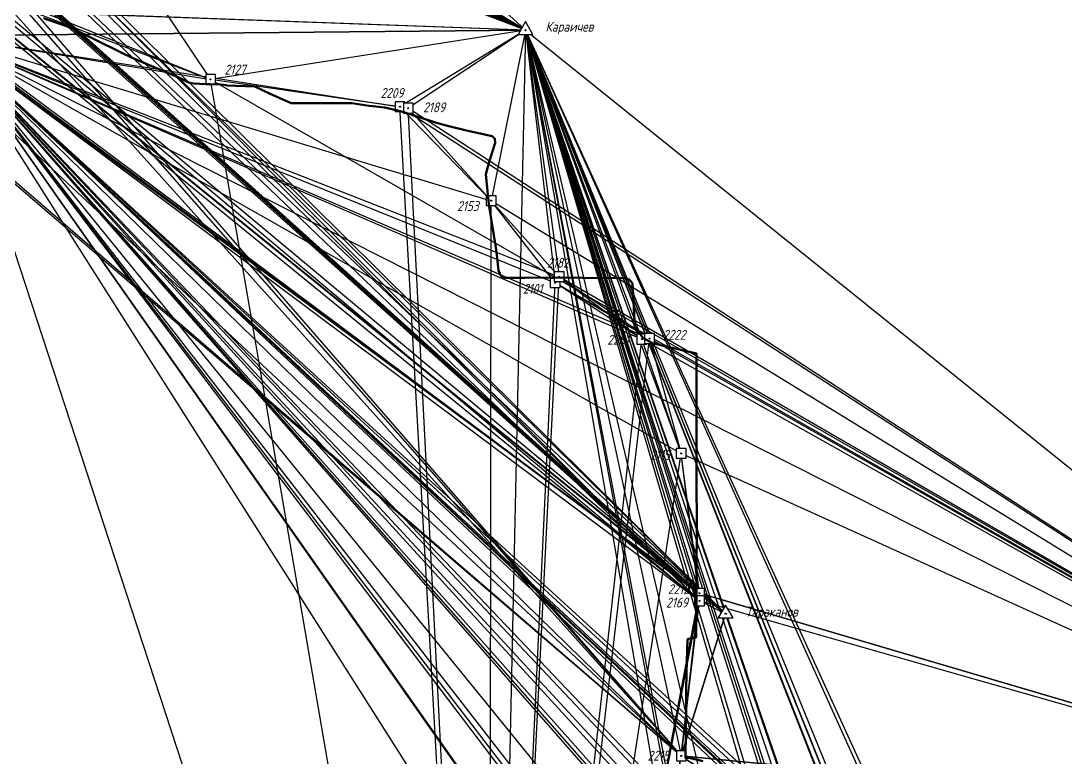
# Model space of a CAD drawing. Extents: x 2206680 to 2255999, y 529817 to 580901.
# Drawn here: x 2224291 to 2245416, y 548963 to 563858 of the extents above; entities that cross this region are included whole.
import ezdxf
from ezdxf.enums import TextEntityAlignment as Align

# ---------------------------------------------------------------- set-up
doc = ezdxf.new("R2010")
doc.units = 0
doc.layers.add('BaseLine', color=3, linetype='Continuous', true_color=0x00ff00)
doc.layers.add('Проектируемая трасса', color=1, linetype='Continuous')
doc.layers.add('Точки', color=7, linetype='Continuous', lineweight=0, true_color=0xffffff)
doc.styles.add('Bm431', font='Bm431.ttf')
doc.styles.add('D431', font='D431.ttf')
doc.styles.add('VNIPISIMPLEXCUR', font='simplex.shx', dxfattribs={"width": 0.8, "oblique": 15})

# ---------------------------------------------------------------- blocks, each defined once
blk = doc.blocks.new('*U25')
at = {"color": 0, "linetype": 'Continuous', "lineweight": -2, "style": 'Bm431', "flags": 1}
blk.add_attdef('Код', (0, -5.5), '', height=2, dxfattribs=at)
at = {"color": 0, "linetype": 'Continuous', "lineweight": -2}
blk.add_wipeout([(-1, 1), (1, 1), (1, -1), (-1, -1)], dxfattribs=at)
at = {"linetype": 'Continuous', "lineweight": -2}
h = blk.add_hatch(color=0, dxfattribs=at)
edge = h.paths.add_edge_path()
edge.add_arc((0, 0), 0.1, 0, 360)
at = {"color": 0, "linetype": 'Continuous', "lineweight": -2}
blk.add_lwpolyline([(-1, -1), (1, -1), (1, 1), (-1, 1)], close=True, dxfattribs=at)
blk.add_circle((0, 0), 0.1, dxfattribs=at)
at = {"color": 0, "linetype": 'Continuous', "lineweight": -2, "style": 'Bm431'}
for tag, p in [('Отметка_центра', (7, 0.7)), ('Отметка_земли', (7, -2.7))]:
    blk.add_attdef(tag, text='', height=2, dxfattribs=at).set_placement(p, align=Align.CENTER)
at = {"color": 0, "linetype": 'Continuous', "lineweight": -2, "style": 'D431'}
blk.add_attdef('Номер_пункта', text='', height=2, dxfattribs=at).set_placement((-2, -1), align=Align.RIGHT)
blk = doc.blocks.new('*U26')
at = {"color": 0, "linetype": 'Continuous', "lineweight": -2, "style": 'Bm431', "flags": 1}
blk.add_attdef('Код', (0, -5.5), '', height=2, dxfattribs=at)
at = {"color": 0, "linetype": 'Continuous', "lineweight": -2}
blk.add_wipeout([(-1, 1), (1, 1), (1, -1), (-1, -1)], dxfattribs=at)
at = {"linetype": 'Continuous', "lineweight": -2}
h = blk.add_hatch(color=0, dxfattribs=at)
edge = h.paths.add_edge_path()
edge.add_arc((0, 0), 0.1, 0, 360)
at = {"color": 0, "linetype": 'Continuous', "lineweight": -2}
blk.add_lwpolyline([(-1, -1), (1, -1), (1, 1), (-1, 1)], close=True, dxfattribs=at)
blk.add_circle((0, 0), 0.1, dxfattribs=at)
at = {"color": 0, "linetype": 'Continuous', "lineweight": -2, "style": 'Bm431'}
for tag, p in [('Отметка_центра', (7, 0.7)), ('Отметка_земли', (7, -2.7))]:
    blk.add_attdef(tag, text='', height=2, dxfattribs=at).set_placement(p, align=Align.CENTER)
at = {"color": 0, "linetype": 'Continuous', "lineweight": -2, "style": 'D431'}
blk.add_attdef('Номер_пункта', text='', height=2, dxfattribs=at).set_placement((-2, -1), align=Align.RIGHT)
blk = doc.blocks.new('*U39')
at = {"color": 0, "linetype": 'Continuous', "lineweight": -2, "style": 'Bm431', "flags": 1}
blk.add_attdef('Код', (0, -5.5), '', height=2, dxfattribs=at)
at = {"color": 0, "linetype": 'Continuous', "lineweight": -2}
blk.add_wipeout([(-1, 1), (1, 1), (1, -1), (-1, -1)], dxfattribs=at)
at = {"linetype": 'Continuous', "lineweight": -2}
h = blk.add_hatch(color=0, dxfattribs=at)
edge = h.paths.add_edge_path()
edge.add_arc((0, 0), 0.1, 0, 360)
at = {"color": 0, "linetype": 'Continuous', "lineweight": -2}
blk.add_lwpolyline([(-1, -1), (1, -1), (1, 1), (-1, 1)], close=True, dxfattribs=at)
blk.add_circle((0, 0), 0.1, dxfattribs=at)
at = {"color": 0, "linetype": 'Continuous', "lineweight": -2, "style": 'Bm431'}
for tag, p in [('Отметка_центра', (7, 0.7)), ('Отметка_земли', (7, -2.7))]:
    blk.add_attdef(tag, text='', height=2, dxfattribs=at).set_placement(p, align=Align.CENTER)
at = {"color": 0, "linetype": 'Continuous', "lineweight": -2, "style": 'D431'}
blk.add_attdef('Номер_пункта', text='', height=2, dxfattribs=at).set_placement((-2, -1), align=Align.RIGHT)
blk = doc.blocks.new('*U40')
at = {"color": 0, "linetype": 'Continuous', "lineweight": -2, "style": 'Bm431', "flags": 1}
blk.add_attdef('Код', (0, -5.5), '', height=2, dxfattribs=at)
at = {"color": 0, "linetype": 'Continuous', "lineweight": -2}
blk.add_wipeout([(-1, 1), (1, 1), (1, -1), (-1, -1)], dxfattribs=at)
at = {"linetype": 'Continuous', "lineweight": -2}
h = blk.add_hatch(color=0, dxfattribs=at)
edge = h.paths.add_edge_path()
edge.add_arc((0, 0), 0.1, 0, 360)
at = {"color": 0, "linetype": 'Continuous', "lineweight": -2}
blk.add_lwpolyline([(-1, -1), (1, -1), (1, 1), (-1, 1)], close=True, dxfattribs=at)
blk.add_circle((0, 0), 0.1, dxfattribs=at)
at = {"color": 0, "linetype": 'Continuous', "lineweight": -2, "style": 'Bm431'}
for tag, p in [('Отметка_центра', (7, 0.7)), ('Отметка_земли', (7, -2.7))]:
    blk.add_attdef(tag, text='', height=2, dxfattribs=at).set_placement(p, align=Align.CENTER)
at = {"color": 0, "linetype": 'Continuous', "lineweight": -2, "style": 'D431'}
blk.add_attdef('Номер_пункта', text='', height=2, dxfattribs=at).set_placement((-2, -1), align=Align.RIGHT)
blk = doc.blocks.new('*U41')
at = {"color": 0, "linetype": 'Continuous', "lineweight": -2, "style": 'Bm431', "flags": 1}
blk.add_attdef('Код', (0, -5.5), '', height=2, dxfattribs=at)
at = {"color": 0, "linetype": 'Continuous', "lineweight": -2}
blk.add_wipeout([(-1, 1), (1, 1), (1, -1), (-1, -1)], dxfattribs=at)
at = {"linetype": 'Continuous', "lineweight": -2}
h = blk.add_hatch(color=0, dxfattribs=at)
edge = h.paths.add_edge_path()
edge.add_arc((0, 0), 0.1, 0, 360)
at = {"color": 0, "linetype": 'Continuous', "lineweight": -2}
blk.add_lwpolyline([(-1, -1), (1, -1), (1, 1), (-1, 1)], close=True, dxfattribs=at)
blk.add_circle((0, 0), 0.1, dxfattribs=at)
at = {"color": 0, "linetype": 'Continuous', "lineweight": -2, "style": 'Bm431'}
for tag, p in [('Отметка_центра', (7, 0.7)), ('Отметка_земли', (7, -2.7))]:
    blk.add_attdef(tag, text='', height=2, dxfattribs=at).set_placement(p, align=Align.CENTER)
at = {"color": 0, "linetype": 'Continuous', "lineweight": -2, "style": 'D431'}
blk.add_attdef('Номер_пункта', text='', height=2, dxfattribs=at).set_placement((-2, -1), align=Align.RIGHT)
blk = doc.blocks.new('*U42')
at = {"color": 0, "linetype": 'Continuous', "lineweight": -2, "style": 'Bm431', "flags": 1}
blk.add_attdef('Код', (0, -5.5), '', height=2, dxfattribs=at)
at = {"color": 0, "linetype": 'Continuous', "lineweight": -2}
blk.add_wipeout([(-1, 1), (1, 1), (1, -1), (-1, -1)], dxfattribs=at)
at = {"linetype": 'Continuous', "lineweight": -2}
h = blk.add_hatch(color=0, dxfattribs=at)
edge = h.paths.add_edge_path()
edge.add_arc((0, 0), 0.1, 0, 360)
at = {"color": 0, "linetype": 'Continuous', "lineweight": -2}
blk.add_lwpolyline([(-1, -1), (1, -1), (1, 1), (-1, 1)], close=True, dxfattribs=at)
blk.add_circle((0, 0), 0.1, dxfattribs=at)
at = {"color": 0, "linetype": 'Continuous', "lineweight": -2, "style": 'Bm431'}
for tag, p in [('Отметка_центра', (7, 0.7)), ('Отметка_земли', (7, -2.7))]:
    blk.add_attdef(tag, text='', height=2, dxfattribs=at).set_placement(p, align=Align.CENTER)
at = {"color": 0, "linetype": 'Continuous', "lineweight": -2, "style": 'D431'}
blk.add_attdef('Номер_пункта', text='', height=2, dxfattribs=at).set_placement((-2, -1), align=Align.RIGHT)
blk = doc.blocks.new('*U43')
at = {"color": 0, "linetype": 'Continuous', "lineweight": -2, "style": 'Bm431', "flags": 1}
blk.add_attdef('Код', (0, -5.5), '', height=2, dxfattribs=at)
at = {"color": 0, "linetype": 'Continuous', "lineweight": -2}
blk.add_wipeout([(-1, 1), (1, 1), (1, -1), (-1, -1)], dxfattribs=at)
at = {"linetype": 'Continuous', "lineweight": -2}
h = blk.add_hatch(color=0, dxfattribs=at)
edge = h.paths.add_edge_path()
edge.add_arc((0, 0), 0.1, 0, 360)
at = {"color": 0, "linetype": 'Continuous', "lineweight": -2}
blk.add_lwpolyline([(-1, -1), (1, -1), (1, 1), (-1, 1)], close=True, dxfattribs=at)
blk.add_circle((0, 0), 0.1, dxfattribs=at)
at = {"color": 0, "linetype": 'Continuous', "lineweight": -2, "style": 'Bm431'}
for tag, p in [('Отметка_центра', (7, 0.7)), ('Отметка_земли', (7, -2.7))]:
    blk.add_attdef(tag, text='', height=2, dxfattribs=at).set_placement(p, align=Align.CENTER)
at = {"color": 0, "linetype": 'Continuous', "lineweight": -2, "style": 'D431'}
blk.add_attdef('Номер_пункта', text='', height=2, dxfattribs=at).set_placement((-2, -1), align=Align.RIGHT)
blk = doc.blocks.new('*U44')
at = {"color": 0, "linetype": 'Continuous', "lineweight": -2, "style": 'Bm431', "flags": 1}
blk.add_attdef('Код', (0, -5.5), '', height=2, dxfattribs=at)
at = {"color": 0, "linetype": 'Continuous', "lineweight": -2}
blk.add_wipeout([(-1, 1), (1, 1), (1, -1), (-1, -1)], dxfattribs=at)
at = {"linetype": 'Continuous', "lineweight": -2}
h = blk.add_hatch(color=0, dxfattribs=at)
edge = h.paths.add_edge_path()
edge.add_arc((0, 0), 0.1, 0, 360)
at = {"color": 0, "linetype": 'Continuous', "lineweight": -2}
blk.add_lwpolyline([(-1, -1), (1, -1), (1, 1), (-1, 1)], close=True, dxfattribs=at)
blk.add_circle((0, 0), 0.1, dxfattribs=at)
at = {"color": 0, "linetype": 'Continuous', "lineweight": -2, "style": 'Bm431'}
for tag, p in [('Отметка_центра', (7, 0.7)), ('Отметка_земли', (7, -2.7))]:
    blk.add_attdef(tag, text='', height=2, dxfattribs=at).set_placement(p, align=Align.CENTER)
at = {"color": 0, "linetype": 'Continuous', "lineweight": -2, "style": 'D431'}
blk.add_attdef('Номер_пункта', text='', height=2, dxfattribs=at).set_placement((-2, -1), align=Align.RIGHT)
blk = doc.blocks.new('*U45')
at = {"color": 0, "linetype": 'Continuous', "lineweight": -2, "style": 'Bm431', "flags": 1}
blk.add_attdef('Код', (0, -5.5), '', height=2, dxfattribs=at)
at = {"color": 0, "linetype": 'Continuous', "lineweight": -2}
blk.add_wipeout([(-1, 1), (1, 1), (1, -1), (-1, -1)], dxfattribs=at)
at = {"linetype": 'Continuous', "lineweight": -2}
h = blk.add_hatch(color=0, dxfattribs=at)
edge = h.paths.add_edge_path()
edge.add_arc((0, 0), 0.1, 0, 360)
at = {"color": 0, "linetype": 'Continuous', "lineweight": -2}
blk.add_lwpolyline([(-1, -1), (1, -1), (1, 1), (-1, 1)], close=True, dxfattribs=at)
blk.add_circle((0, 0), 0.1, dxfattribs=at)
at = {"color": 0, "linetype": 'Continuous', "lineweight": -2, "style": 'Bm431'}
for tag, p in [('Отметка_центра', (7, 0.7)), ('Отметка_земли', (7, -2.7))]:
    blk.add_attdef(tag, text='', height=2, dxfattribs=at).set_placement(p, align=Align.CENTER)
at = {"color": 0, "linetype": 'Continuous', "lineweight": -2, "style": 'D431'}
blk.add_attdef('Номер_пункта', text='', height=2, dxfattribs=at).set_placement((-2, -1), align=Align.RIGHT)
blk = doc.blocks.new('*U46')
at = {"color": 0, "linetype": 'Continuous', "lineweight": -2, "style": 'Bm431', "flags": 1}
blk.add_attdef('Код', (0, -5.5), '', height=2, dxfattribs=at)
at = {"color": 0, "linetype": 'Continuous', "lineweight": -2}
blk.add_wipeout([(-1, 1), (1, 1), (1, -1), (-1, -1)], dxfattribs=at)
at = {"linetype": 'Continuous', "lineweight": -2}
h = blk.add_hatch(color=0, dxfattribs=at)
edge = h.paths.add_edge_path()
edge.add_arc((0, 0), 0.1, 0, 360)
at = {"color": 0, "linetype": 'Continuous', "lineweight": -2}
blk.add_lwpolyline([(-1, -1), (1, -1), (1, 1), (-1, 1)], close=True, dxfattribs=at)
blk.add_circle((0, 0), 0.1, dxfattribs=at)
at = {"color": 0, "linetype": 'Continuous', "lineweight": -2, "style": 'Bm431'}
for tag, p in [('Отметка_центра', (7, 0.7)), ('Отметка_земли', (7, -2.7))]:
    blk.add_attdef(tag, text='', height=2, dxfattribs=at).set_placement(p, align=Align.CENTER)
at = {"color": 0, "linetype": 'Continuous', "lineweight": -2, "style": 'D431'}
blk.add_attdef('Номер_пункта', text='', height=2, dxfattribs=at).set_placement((-2, -1), align=Align.RIGHT)
blk = doc.blocks.new('*U47')
at = {"color": 0, "linetype": 'Continuous', "lineweight": -2, "style": 'Bm431', "flags": 1}
blk.add_attdef('Код', (0, -5.5), '', height=2, dxfattribs=at)
at = {"color": 0, "linetype": 'Continuous', "lineweight": -2}
blk.add_wipeout([(-1, 1), (1, 1), (1, -1), (-1, -1)], dxfattribs=at)
at = {"linetype": 'Continuous', "lineweight": -2}
h = blk.add_hatch(color=0, dxfattribs=at)
edge = h.paths.add_edge_path()
edge.add_arc((0, 0), 0.1, 0, 360)
at = {"color": 0, "linetype": 'Continuous', "lineweight": -2}
blk.add_lwpolyline([(-1, -1), (1, -1), (1, 1), (-1, 1)], close=True, dxfattribs=at)
blk.add_circle((0, 0), 0.1, dxfattribs=at)
at = {"color": 0, "linetype": 'Continuous', "lineweight": -2, "style": 'Bm431'}
for tag, p in [('Отметка_центра', (7, 0.7)), ('Отметка_земли', (7, -2.7))]:
    blk.add_attdef(tag, text='', height=2, dxfattribs=at).set_placement(p, align=Align.CENTER)
at = {"color": 0, "linetype": 'Continuous', "lineweight": -2, "style": 'D431'}
blk.add_attdef('Номер_пункта', text='', height=2, dxfattribs=at).set_placement((-2, -1), align=Align.RIGHT)
blk = doc.blocks.new('*U48')
at = {"color": 0, "linetype": 'Continuous', "lineweight": -2, "style": 'Bm431', "flags": 1}
blk.add_attdef('Код', (0, -5.5), '', height=2, dxfattribs=at)
at = {"color": 0, "linetype": 'Continuous', "lineweight": -2}
blk.add_wipeout([(-1, 1), (1, 1), (1, -1), (-1, -1)], dxfattribs=at)
at = {"linetype": 'Continuous', "lineweight": -2}
h = blk.add_hatch(color=0, dxfattribs=at)
edge = h.paths.add_edge_path()
edge.add_arc((0, 0), 0.1, 0, 360)
at = {"color": 0, "linetype": 'Continuous', "lineweight": -2}
blk.add_lwpolyline([(-1, -1), (1, -1), (1, 1), (-1, 1)], close=True, dxfattribs=at)
blk.add_circle((0, 0), 0.1, dxfattribs=at)
at = {"color": 0, "linetype": 'Continuous', "lineweight": -2, "style": 'Bm431'}
for tag, p in [('Отметка_центра', (7, 0.7)), ('Отметка_земли', (7, -2.7))]:
    blk.add_attdef(tag, text='', height=2, dxfattribs=at).set_placement(p, align=Align.CENTER)
at = {"color": 0, "linetype": 'Continuous', "lineweight": -2, "style": 'D431'}
blk.add_attdef('Номер_пункта', text='', height=2, dxfattribs=at).set_placement((-2, -1), align=Align.RIGHT)
blk = doc.blocks.new('*U55')
at = {"color": 0, "linetype": 'Continuous', "lineweight": -2, "style": 'Bm431'}
for tag, p in [('Отметка_центра', (7, 0.7)), ('Отметка_земли', (7, -2.7))]:
    blk.add_attdef(tag, text='', height=2, dxfattribs=at).set_placement(p, align=Align.CENTER)
blk.add_attdef('Название_пункта', text='', height=2, dxfattribs=at).set_placement((-2, -1), align=Align.RIGHT)
at = {"color": 0, "linetype": 'Continuous', "lineweight": -2}
blk.add_wipeout([(-1.5, -0.87), (0, 1.73), (1.5, -0.87)], dxfattribs=at)
at = {"linetype": 'Continuous', "lineweight": -2}
h = blk.add_hatch(color=0, dxfattribs=at)
edge = h.paths.add_edge_path()
edge.add_arc((0, 0), 0.1, 0, 360)
at = {"color": 0, "linetype": 'Continuous', "lineweight": -2}
blk.add_lwpolyline([(-1.5, -0.87), (1.5, -0.87), (0, 1.73)], close=True, dxfattribs=at)
blk.add_circle((0, 0), 0.1, dxfattribs=at)
blk = doc.blocks.new('*U57')
at = {"color": 0, "linetype": 'Continuous', "lineweight": -2, "style": 'Bm431'}
for tag, p in [('Отметка_центра', (7, 0.7)), ('Отметка_земли', (7, -2.7))]:
    blk.add_attdef(tag, text='', height=2, dxfattribs=at).set_placement(p, align=Align.CENTER)
blk.add_attdef('Название_пункта', text='', height=2, dxfattribs=at).set_placement((-2, -1), align=Align.RIGHT)
at = {"color": 0, "linetype": 'Continuous', "lineweight": -2}
blk.add_wipeout([(-1.5, -0.87), (0, 1.73), (1.5, -0.87)], dxfattribs=at)
at = {"linetype": 'Continuous', "lineweight": -2}
h = blk.add_hatch(color=0, dxfattribs=at)
edge = h.paths.add_edge_path()
edge.add_arc((0, 0), 0.1, 0, 360)
at = {"color": 0, "linetype": 'Continuous', "lineweight": -2}
blk.add_lwpolyline([(-1.5, -0.87), (1.5, -0.87), (0, 1.73)], close=True, dxfattribs=at)
blk.add_circle((0, 0), 0.1, dxfattribs=at)

msp = doc.modelspace()

# ---------------------------------------------------------------- linework, layer by layer
at = {"color": 95, "linetype": 'Continuous'}
for p, q in [((2215995, 580728, 137), (2228126, 562675, 85)), ((2234489, 563670, 168), (2215995, 580728, 137)), ((2234489, 563670, 168), (2215995, 580728, 137)), ((2234489, 563670, 168), (2211113, 576606, 40)), ((2234489, 563670, 168), (2211091, 576448, 39)), ((2234489, 563670, 168), (2215171, 574017, 32)), ((2234489, 563670, 168), (2218647, 572059, 36)), ((2234489, 563670, 168), (2218633, 571897, 35)), ((2234489, 563670, 168), (2218502, 570664, 43)), ((2234489, 563670, 168), (2220893, 569740, 46)), ((2234489, 563670, 168), (2220893, 569740, 46)), ((2234489, 563670, 168), (2221029, 569708, 48)), ((2234489, 563670, 168), (2221029, 569708, 48)), ((2234489, 563670, 168), (2224008, 567696, 117)), ((2224575, 564025, 67), (2228126, 562675, 85)), ((2234489, 563670, 168), (2224575, 564025, 67)), ((2224763, 564029, 68), (2228126, 562675, 85)), ((2234489, 563670, 168), (2224763, 564029, 68)), ((2234489, 563670, 168), (2222731, 563559, 61)), ((2234489, 563670, 168), (2222731, 563559, 61)), ((2234489, 563670, 168), (2222731, 563559, 61)), ((2234489, 563670, 168), (2222731, 563559, 61)), ((2234489, 563670, 168), (2222731, 563559, 61)), ((2234489, 563670, 168), (2228126, 562675, 85)), ((2234489, 563670, 168), (2228126, 562675, 85)), ((2234489, 563670, 168), (2231953, 562125, 92)), ((2234489, 563670, 168), (2232121, 562094, 92)), ((2234489, 563670, 168), (2233755, 529885, 202)), ((2234489, 563670, 168), (2233755, 529885, 202)), ((2234489, 563670, 168), (2233755, 529885, 202)), ((2234489, 563670, 168), (2233797, 560226, 131)), ((2234489, 563670, 168), (2238904, 538103, 116)), ((2234489, 563670, 168), (2243169, 538421, 106)), ((2234489, 563670, 168), (2245402, 539800, 98)), ((2234489, 563670, 168), (2238884, 540568, 87)), ((2234489, 563670, 168), (2238884, 540568, 87)), ((2234489, 563670, 168), (2242045, 538377, 129)), ((2234489, 563670, 168), (2244583, 538996, 105)), ((2234489, 563670, 168), (2238766, 540767, 81)), ((2234489, 563670, 168), (2238766, 540767, 81)), ((2234489, 563670, 168), (2241914, 538324, 132)), ((2234489, 563670, 168), (2244507, 538732, 110)), ((2234489, 563670, 168), (2245353, 539609, 99)), ((2234489, 563670, 168), (2254778, 547356, 150)), ((2234489, 563670, 168), (2254778, 547356, 150)), ((2234489, 563670, 168), (2254778, 547356, 150)), ((2234489, 563670, 168), (2241482, 546284, 25)), ((2234489, 563670, 168), (2240823, 543982, 47)), ((2234489, 563670, 168), (2240051, 547431, 66)), ((2234489, 563670, 168), (2240051, 547431, 66)), ((2234489, 563670, 168), (2241481, 545897, 25)), ((2234489, 563670, 168), (2239615, 541833, 73)), ((2234489, 563670, 168), (2241430, 542359, 117)), ((2234489, 563670, 168), (2241435, 546073, 25)), ((2234489, 563670, 168), (2239920, 547455, 66)), ((2234489, 563670, 168), (2239920, 547455, 66)), ((2234489, 563670, 168), (2240790, 543803, 54)), ((2234489, 563670, 168), (2241582, 546326, 25)), ((2234489, 563670, 168), (2235169, 558690, 153)), ((2234489, 563670, 168), (2237636, 555120, 143)), ((2234489, 563670, 168), (2236840, 557426, 118)), ((2234489, 563670, 168), (2238006, 552293, 121)), ((2234489, 563670, 168), (2236995, 557441, 123)), ((2234489, 563670, 168), (2238006, 552140, 121)), ((2234489, 563670, 168), (2237639, 549008, 62)), ((2234489, 563670, 168), (2235089, 558569, 154)), ((2222731, 563559, 61), (2238884, 540568, 87)), ((2222731, 563559, 61), (2238884, 540568, 87)), ((2222731, 563559, 61), (2242045, 538377, 129)), ((2222731, 563559, 61), (2244583, 538996, 105)), ((2222731, 563559, 61), (2238766, 540767, 81)), ((2222731, 563559, 61), (2238766, 540767, 81)), ((2222731, 563559, 61), (2241914, 538324, 132)), ((2222731, 563559, 61), (2244507, 538732, 110)), ((2222731, 563559, 61), (2245402, 539800, 98)), ((2222731, 563559, 61), (2243169, 538421, 106)), ((2222731, 563559, 61), (2238904, 538103, 116)), ((2222731, 563559, 61), (2245353, 539609, 99)), ((2222731, 563559, 61), (2233755, 529885, 202)), ((2222731, 563559, 61), (2233755, 529885, 202)), ((2222731, 563559, 61), (2233755, 529885, 202)), ((2222731, 563559, 61), (2254778, 547356, 150)), ((2222731, 563559, 61), (2254778, 547356, 150)), ((2222731, 563559, 61), (2254778, 547356, 150)), ((2222731, 563559, 61), (2239920, 547455, 66)), ((2222731, 563559, 61), (2239920, 547455, 66)), ((2222731, 563559, 61), (2241435, 546073, 25)), ((2222731, 563559, 61), (2241430, 542359, 117)), ((2222731, 563559, 61), (2241482, 546284, 25)), ((2222731, 563559, 61), (2240823, 543982, 47)), ((2222731, 563559, 61), (2240051, 547431, 66)), ((2222731, 563559, 61), (2240051, 547431, 66)), ((2222731, 563559, 61), (2241481, 545897, 25)), ((2222731, 563559, 61), (2239615, 541833, 73)), ((2222731, 563559, 61), (2240790, 543803, 54)), ((2222731, 563559, 61), (2241582, 546326, 25)), ((2222731, 563559, 61), (2228126, 562675, 85)), ((2222731, 563559, 61), (2228126, 562675, 85)), ((2222731, 563559, 61), (2233797, 560226, 131)), ((2222731, 563559, 61), (2236840, 557426, 118)), ((2222731, 563559, 61), (2236995, 557441, 123)), ((2222731, 563559, 61), (2238006, 552140, 121)), ((2222731, 563559, 61), (2237636, 555120, 143)), ((2222731, 563559, 61), (2235169, 558690, 153)), ((2222731, 563559, 61), (2232121, 562094, 92)), ((2222731, 563559, 61), (2235089, 558569, 154)), ((2222731, 563559, 61), (2231953, 562125, 92)), ((2237639, 549008, 62), (2222731, 563559, 61)), ((2238006, 552293, 121), (2222731, 563559, 61)), ((2254778, 547356, 150), (2228126, 562675, 85)), ((2233755, 529885, 202), (2228126, 562675, 85)), ((2231953, 562125, 92), (2228126, 562675, 85)), ((2232121, 562094, 92), (2228126, 562675, 85)), ((2254778, 547356, 150), (2231953, 562125, 92)), ((2233755, 529885, 202), (2231953, 562125, 92)), ((2231953, 562125, 92), (2233797, 560226, 131)), ((2231953, 562125, 92), (2232121, 562094, 92)), ((2254778, 547356, 150), (2232121, 562094, 92)), ((2233755, 529885, 202), (2232121, 562094, 92)), ((2233797, 560226, 131), (2232121, 562094, 92)), ((2233755, 529885, 202), (2233797, 560226, 131)), ((2254778, 547356, 150), (2233797, 560226, 131)), ((2235169, 558690, 153), (2233797, 560226, 131)), ((2235089, 558569, 154), (2233797, 560226, 131)), ((2233755, 529885, 202), (2235169, 558690, 153)), ((2233755, 529885, 202), (2235089, 558569, 154)), ((2235169, 558690, 153), (2235089, 558569, 154)), ((2254778, 547356, 150), (2235089, 558569, 154)), ((2236995, 557441, 123), (2235089, 558569, 154)), ((2236840, 557426, 118), (2235089, 558569, 154)), ((2254778, 547356, 150), (2235169, 558690, 153)), ((2235169, 558690, 153), (2236840, 557426, 118)), ((2235169, 558690, 153), (2236995, 557441, 123)), ((2233755, 529885, 202), (2236995, 557441, 123)), ((2233755, 529885, 202), (2236840, 557426, 118)), ((2236995, 557441, 123), (2236840, 557426, 118)), ((2254778, 547356, 150), (2236840, 557426, 118)), ((2237636, 555120, 143), (2236840, 557426, 118)), ((2254778, 547356, 150), (2236995, 557441, 123)), ((2236995, 557441, 123), (2237636, 555120, 143)), ((2233755, 529885, 202), (2237636, 555120, 143)), ((2254778, 547356, 150), (2237636, 555120, 143)), ((2238006, 552140, 121), (2237636, 555120, 143)), ((2238006, 552293, 121), (2237636, 555120, 143)), ((2238006, 552293, 121), (2233755, 529885, 202)), ((2238006, 552293, 121), (2237639, 549008, 62)), ((2238006, 552293, 121), (2254778, 547356, 150)), ((2238006, 552293, 121), (2238535, 551881, 126)), ((2238006, 552293, 121), (2238006, 552140, 121)), ((2233755, 529885, 202), (2238006, 552140, 121)), ((2237639, 549008, 62), (2238006, 552140, 121)), ((2254778, 547356, 150), (2238006, 552140, 121)), ((2238535, 551881, 126), (2238006, 552140, 121)), ((2237639, 549008, 62), (2238535, 551881, 126)), ((2237639, 549008, 62), (2233755, 529885, 202)), ((2237639, 549008, 62), (2239920, 547455, 66)), ((2237639, 549008, 62), (2240051, 547431, 66)), ((2237639, 549008, 62), (2254778, 547356, 150))]:
    msp.add_line(p, q, dxfattribs=at)
at = {"layer": 'BaseLine', "color": 95, "lineweight": 30}
for p, q in [((2215995, 580728, 137), (2228126, 562675, 85)), ((2234489, 563670, 168), (2215995, 580728, 137)), ((2234489, 563670, 168), (2215995, 580728, 137)), ((2234489, 563670, 168), (2210141, 577397, 46)), ((2234489, 563670, 168), (2210141, 577397, 46)), ((2210141, 577397, 46), (2238006, 552293, 121)), ((2238535, 551881, 126), (2210141, 577397, 46)), ((2234489, 563670, 168), (2210250, 577301, 46)), ((2234489, 563670, 168), (2210250, 577301, 46)), ((2234489, 563670, 168), (2210250, 577301, 46)), ((2234489, 563670, 168), (2210250, 577301, 46)), ((2210250, 577301, 46), (2238006, 552293, 121)), ((2238535, 551881, 126), (2210250, 577301, 46)), ((2234489, 563670, 168), (2211113, 576606, 40)), ((2211113, 576606, 40), (2238006, 552293, 121)), ((2238535, 551881, 126), (2211113, 576606, 40)), ((2234489, 563670, 168), (2209147, 576354, 40)), ((2234489, 563670, 168), (2209147, 576354, 40)), ((2209147, 576354, 40), (2238006, 552140, 121)), ((2238535, 551881, 126), (2209147, 576354, 40)), ((2234489, 563670, 168), (2211091, 576448, 39)), ((2211091, 576448, 39), (2238006, 552293, 121)), ((2238535, 551881, 126), (2211091, 576448, 39)), ((2234489, 563670, 168), (2208449, 576223, 44)), ((2234489, 563670, 168), (2208449, 576223, 44)), ((2208449, 576223, 44), (2238006, 552293, 121)), ((2208449, 576223, 44), (2238006, 552140, 121)), ((2208449, 576223, 44), (2237639, 549008, 62)), ((2238535, 551881, 126), (2208449, 576223, 44)), ((2234489, 563670, 168), (2213856, 576058, 37)), ((2234489, 563670, 168), (2213856, 576058, 37)), ((2213856, 576058, 37), (2237639, 549008, 62)), ((2213856, 576058, 37), (2238006, 552140, 121)), ((2238535, 551881, 126), (2213856, 576058, 37)), ((2234489, 563670, 168), (2214093, 576079, 37)), ((2234489, 563670, 168), (2214093, 576079, 37)), ((2214093, 576079, 37), (2237639, 549008, 62)), ((2214093, 576079, 37), (2238006, 552140, 121)), ((2238535, 551881, 126), (2214093, 576079, 37)), ((2234489, 563670, 168), (2207231, 575224, 35)), ((2234489, 563670, 168), (2207231, 575224, 35)), ((2207231, 575224, 35), (2237639, 549008, 62)), ((2238535, 551881, 126), (2207231, 575224, 35)), ((2234489, 563670, 168), (2207165, 575157, 35)), ((2234489, 563670, 168), (2207165, 575157, 35)), ((2207165, 575157, 35), (2237639, 549008, 62)), ((2238535, 551881, 126), (2207165, 575157, 35)), ((2234489, 563670, 168), (2215171, 574017, 32)), ((2215171, 574017, 32), (2237639, 549008, 62)), ((2215171, 574017, 32), (2238006, 552140, 121)), ((2238535, 551881, 126), (2215171, 574017, 32)), ((2234489, 563670, 168), (2218647, 572059, 36)), ((2234489, 563670, 168), (2218633, 571897, 35)), ((2234489, 563670, 168), (2218502, 570664, 43)), ((2234489, 563670, 168), (2220893, 569740, 46)), ((2234489, 563670, 168), (2220893, 569740, 46)), ((2234489, 563670, 168), (2221029, 569708, 48)), ((2234489, 563670, 168), (2221029, 569708, 48)), ((2234489, 563670, 168), (2224008, 567696, 117)), ((2234489, 563670, 168), (2224575, 564025, 67)), ((2224575, 564025, 67), (2228126, 562675, 85)), ((2224763, 564029, 68), (2228126, 562675, 85)), ((2234489, 563670, 168), (2224763, 564029, 68)), ((2234489, 563670, 168), (2222731, 563559, 61)), ((2234489, 563670, 168), (2222731, 563559, 61)), ((2234489, 563670, 168), (2222731, 563559, 61)), ((2222731, 563559, 61), (2234489, 563670, 168)), ((2234489, 563670, 168), (2222731, 563559, 61)), ((2234489, 563670, 168), (2228126, 562675, 85)), ((2234489, 563670, 168), (2228126, 562675, 85)), ((2234489, 563670, 168), (2231953, 562125, 92)), ((2234489, 563670, 168), (2232121, 562094, 92)), ((2234489, 563670, 168), (2233755, 529885, 202)), ((2234489, 563670, 168), (2233755, 529885, 202)), ((2234489, 563670, 168), (2233755, 529885, 202)), ((2234489, 563670, 168), (2233797, 560226, 131)), ((2234489, 563670, 168), (2238904, 538103, 116)), ((2234489, 563670, 168), (2243169, 538421, 106)), ((2234489, 563670, 168), (2245402, 539800, 98)), ((2234489, 563670, 168), (2238884, 540568, 87)), ((2234489, 563670, 168), (2242045, 538377, 129)), ((2234489, 563670, 168), (2244583, 538996, 105)), ((2234489, 563670, 168), (2238766, 540767, 81)), ((2234489, 563670, 168), (2241914, 538324, 132)), ((2234489, 563670, 168), (2244507, 538732, 110)), ((2234489, 563670, 168), (2245353, 539609, 99)), ((2234489, 563670, 168), (2254778, 547356, 150)), ((2234489, 563670, 168), (2241482, 546284, 25)), ((2234489, 563670, 168), (2240823, 543982, 47)), ((2234489, 563670, 168), (2238766, 540767, 81)), ((2234489, 563670, 168), (2240051, 547431, 66)), ((2234489, 563670, 168), (2241481, 545897, 25)), ((2234489, 563670, 168), (2239615, 541833, 73)), ((2234489, 563670, 168), (2241430, 542359, 117)), ((2234489, 563670, 168), (2241435, 546073, 25)), ((2234489, 563670, 168), (2239920, 547455, 66)), ((2234489, 563670, 168), (2238884, 540568, 87)), ((2234489, 563670, 168), (2240790, 543803, 54)), ((2234489, 563670, 168), (2241582, 546326, 25)), ((2234489, 563670, 168), (2254778, 547356, 150)), ((2234489, 563670, 168), (2235169, 558690, 153)), ((2234489, 563670, 168), (2237636, 555120, 143)), ((2234489, 563670, 168), (2236840, 557426, 118)), ((2234489, 563670, 168), (2238006, 552293, 121)), ((2234489, 563670, 168), (2239920, 547455, 66)), ((2234489, 563670, 168), (2236995, 557441, 123)), ((2234489, 563670, 168), (2238006, 552140, 121)), ((2234489, 563670, 168), (2240051, 547431, 66)), ((2234489, 563670, 168), (2237639, 549008, 62)), ((2234489, 563670, 168), (2235089, 558569, 154)), ((2234489, 563670, 168), (2254778, 547356, 150)), ((2222731, 563559, 61), (2238884, 540568, 87)), ((2222731, 563559, 61), (2242045, 538377, 129)), ((2222731, 563559, 61), (2244583, 538996, 105)), ((2222731, 563559, 61), (2238766, 540767, 81)), ((2222731, 563559, 61), (2241914, 538324, 132)), ((2222731, 563559, 61), (2244507, 538732, 110)), ((2222731, 563559, 61), (2245402, 539800, 98)), ((2222731, 563559, 61), (2243169, 538421, 106)), ((2222731, 563559, 61), (2238904, 538103, 116)), ((2222731, 563559, 61), (2245353, 539609, 99)), ((2222731, 563559, 61), (2233755, 529885, 202)), ((2222731, 563559, 61), (2254778, 547356, 150)), ((2222731, 563559, 61), (2239920, 547455, 66)), ((2222731, 563559, 61), (2241435, 546073, 25)), ((2222731, 563559, 61), (2241430, 542359, 117)), ((2222731, 563559, 61), (2241482, 546284, 25)), ((2222731, 563559, 61), (2240823, 543982, 47)), ((2222731, 563559, 61), (2238766, 540767, 81)), ((2222731, 563559, 61), (2240051, 547431, 66)), ((2222731, 563559, 61), (2241481, 545897, 25)), ((2222731, 563559, 61), (2239615, 541833, 73)), ((2222731, 563559, 61), (2238884, 540568, 87)), ((2222731, 563559, 61), (2240790, 543803, 54)), ((2222731, 563559, 61), (2241582, 546326, 25)), ((2222731, 563559, 61), (2233755, 529885, 202)), ((2222731, 563559, 61), (2254778, 547356, 150)), ((2222731, 563559, 61), (2228126, 562675, 85)), ((2222731, 563559, 61), (2233797, 560226, 131)), ((2222731, 563559, 61), (2236840, 557426, 118)), ((2222731, 563559, 61), (2238006, 552293, 121)), ((2222731, 563559, 61), (2239920, 547455, 66)), ((2222731, 563559, 61), (2236995, 557441, 123)), ((2222731, 563559, 61), (2238006, 552140, 121)), ((2222731, 563559, 61), (2240051, 547431, 66)), ((2222731, 563559, 61), (2237636, 555120, 143)), ((2222731, 563559, 61), (2235169, 558690, 153)), ((2222731, 563559, 61), (2232121, 562094, 92)), ((2222731, 563559, 61), (2237639, 549008, 62)), ((2222731, 563559, 61), (2235089, 558569, 154)), ((2222731, 563559, 61), (2231953, 562125, 92)), ((2222731, 563559, 61), (2233755, 529885, 202)), ((2222731, 563559, 61), (2254778, 547356, 150)), ((2222731, 563559, 61), (2228126, 562675, 85)), ((2232121, 562094, 92), (2228126, 562675, 85)), ((2231953, 562125, 92), (2228126, 562675, 85)), ((2233755, 529885, 202), (2228126, 562675, 85)), ((2254778, 547356, 150), (2228126, 562675, 85)), ((2231953, 562125, 92), (2232121, 562094, 92)), ((2231953, 562125, 92), (2233797, 560226, 131)), ((2233755, 529885, 202), (2231953, 562125, 92)), ((2254778, 547356, 150), (2231953, 562125, 92)), ((2233797, 560226, 131), (2232121, 562094, 92)), ((2233755, 529885, 202), (2232121, 562094, 92)), ((2254778, 547356, 150), (2232121, 562094, 92)), ((2233755, 529885, 202), (2233797, 560226, 131)), ((2235169, 558690, 153), (2233797, 560226, 131)), ((2235089, 558569, 154), (2233797, 560226, 131)), ((2254778, 547356, 150), (2233797, 560226, 131)), ((2233755, 529885, 202), (2235169, 558690, 153)), ((2233755, 529885, 202), (2235089, 558569, 154)), ((2235169, 558690, 153), (2235089, 558569, 154)), ((2236840, 557426, 118), (2235089, 558569, 154)), ((2236995, 557441, 123), (2235089, 558569, 154)), ((2254778, 547356, 150), (2235089, 558569, 154)), ((2235169, 558690, 153), (2236840, 557426, 118)), ((2235169, 558690, 153), (2236995, 557441, 123)), ((2254778, 547356, 150), (2235169, 558690, 153)), ((2233755, 529885, 202), (2236995, 557441, 123)), ((2233755, 529885, 202), (2236840, 557426, 118)), ((2236995, 557441, 123), (2236840, 557426, 118)), ((2237636, 555120, 143), (2236840, 557426, 118)), ((2254778, 547356, 150), (2236840, 557426, 118)), ((2236995, 557441, 123), (2237636, 555120, 143)), ((2254778, 547356, 150), (2236995, 557441, 123)), ((2233755, 529885, 202), (2237636, 555120, 143)), ((2238006, 552293, 121), (2237636, 555120, 143)), ((2238006, 552140, 121), (2237636, 555120, 143)), ((2254778, 547356, 150), (2237636, 555120, 143)), ((2233755, 529885, 202), (2238006, 552293, 121)), ((2237639, 549008, 62), (2238006, 552293, 121)), ((2238006, 552140, 121), (2238006, 552293, 121)), ((2254778, 547356, 150), (2238006, 552293, 121)), ((2238535, 551881, 126), (2238006, 552293, 121)), ((2233755, 529885, 202), (2238006, 552140, 121)), ((2237639, 549008, 62), (2238006, 552140, 121)), ((2254778, 547356, 150), (2238006, 552140, 121)), ((2238535, 551881, 126), (2238006, 552140, 121)), ((2238535, 551881, 126), (2237639, 549008, 62)), ((2233755, 529885, 202), (2237639, 549008, 62)), ((2237639, 549008, 62), (2239920, 547455, 66)), ((2237639, 549008, 62), (2240051, 547431, 66)), ((2254778, 547356, 150), (2237639, 549008, 62))]:
    msp.add_line(p, q, dxfattribs=at)

# ---------------------------------------------------------------- next in the draw order: block references
at = {"layer": 'Точки', "color": 1, "lineweight": 30}
ref = msp.add_blockref('*U55', (2234489, 563670, 168), dxfattribs=dict(at, xscale=100, yscale=100, zscale=100))
ref.add_attrib('Название_пункта', 'Караичев', dxfattribs={"layer": '0', "color": 0, "linetype": 'Continuous', "lineweight": -2, "height": 200, "style": 'VNIPISIMPLEXCUR', "oblique": 15, "width": 0.8}).set_placement((2235862, 563642, 168), align=Align.RIGHT)
at = {"layer": 'Точки', "color": 0, "lineweight": 30}
ref = msp.add_blockref('*U43', (2228126, 562675, 85), dxfattribs=dict(at, xscale=100, yscale=100, zscale=100))
ref.add_attrib('Номер_пункта', '2127', dxfattribs={"layer": '0', "color": 0, "linetype": 'Continuous', "lineweight": -2, "height": 200, "style": 'VNIPISIMPLEXCUR', "oblique": 15, "width": 0.8}).set_placement((2228833, 562774, 85), align=Align.RIGHT)
ref = msp.add_blockref('*U25', (2231953, 562125, 92), dxfattribs=dict(at, xscale=100, yscale=100, zscale=100))
ref.add_attrib('Номер_пункта', '2209', dxfattribs={"layer": '0', "color": 0, "linetype": 'Continuous', "lineweight": -2, "height": 200, "style": 'VNIPISIMPLEXCUR', "oblique": 15, "width": 0.8}).set_placement((2232024, 562302, 92), align=Align.RIGHT)
ref = msp.add_blockref('*U44', (2233797, 560226, 131), dxfattribs=dict(at, xscale=100, yscale=100, zscale=100))
ref.add_attrib('Номер_пункта', '2153', dxfattribs={"layer": '0', "color": 0, "linetype": 'Continuous', "lineweight": -2, "height": 200, "style": 'VNIPISIMPLEXCUR', "oblique": 15, "width": 0.8}).set_placement((2233542, 560017, 131), align=Align.RIGHT)
ref = msp.add_blockref('*U26', (2235089, 558569, 154), dxfattribs=dict(at, xscale=100, yscale=100, zscale=100))
ref.add_attrib('Номер_пункта', '2101', dxfattribs={"layer": '0', "color": 0, "linetype": 'Continuous', "lineweight": -2, "height": 200, "style": 'VNIPISIMPLEXCUR', "oblique": 15, "width": 0.8}).set_placement((2234833, 558346, 154), align=Align.RIGHT)
ref = msp.add_blockref('*U45', (2236840, 557426, 118), dxfattribs=dict(at, xscale=100, yscale=100, zscale=100))
ref.add_attrib('Номер_пункта', '2281', dxfattribs={"layer": '0', "color": 0, "linetype": 'Continuous', "lineweight": -2, "height": 200, "style": 'VNIPISIMPLEXCUR', "oblique": 15, "width": 0.8}).set_placement((2236580, 557316, 118), align=Align.RIGHT)
ref = msp.add_blockref('*U42', (2237636, 555120, 143), dxfattribs=dict(at, xscale=100, yscale=100, zscale=100))
ref.add_attrib('Номер_пункта', '2115', dxfattribs={"layer": '0', "color": 0, "linetype": 'Continuous', "lineweight": -2, "height": 200, "style": 'VNIPISIMPLEXCUR', "oblique": 15, "width": 0.8}).set_placement((2237409, 554989, 143), align=Align.RIGHT)
ref = msp.add_blockref('*U46', (2238006, 552293, 121), dxfattribs=dict(at, xscale=100, yscale=100, zscale=100))
ref.add_attrib('Номер_пункта', '2212', dxfattribs={"layer": '0', "color": 0, "linetype": 'Continuous', "lineweight": -2, "height": 200, "style": 'VNIPISIMPLEXCUR', "oblique": 15, "width": 0.8}).set_placement((2237791, 552276, 121), align=Align.RIGHT)
at = {"layer": 'Точки', "color": 1, "lineweight": 30}
ref = msp.add_blockref('*U57', (2238535, 551881, 126), dxfattribs=dict(at, xscale=100, yscale=100, zscale=100))
ref.add_attrib('Название_пункта', 'Тараканов', dxfattribs={"layer": '0', "color": 0, "linetype": 'Continuous', "lineweight": -2, "height": 200, "style": 'VNIPISIMPLEXCUR', "oblique": 15, "width": 0.8}).set_placement((2239992, 551820, 126), align=Align.RIGHT)
at = {"layer": 'Точки', "color": 0, "lineweight": 30}
ref = msp.add_blockref('*U39', (2237639, 549008, 62), dxfattribs=dict(at, xscale=100, yscale=100, zscale=100))
ref.add_attrib('Номер_пункта', '2215', dxfattribs={"layer": '0', "color": 0, "linetype": 'Continuous', "lineweight": -2, "height": 200, "style": 'VNIPISIMPLEXCUR', "oblique": 15, "width": 0.8}).set_placement((2237390, 548912, 62), align=Align.RIGHT)

# ---------------------------------------------------------------- next in the draw order: block references
ref = msp.add_blockref('*U40', (2232121, 562094, 92), dxfattribs=dict(at, xscale=100, yscale=100, zscale=100))
ref.add_attrib('Номер_пункта', '2189', dxfattribs={"layer": '0', "color": 0, "linetype": 'Continuous', "lineweight": -2, "height": 200, "style": 'VNIPISIMPLEXCUR', "oblique": 15, "width": 0.8}).set_placement((2232866, 562012, 92), align=Align.RIGHT)
ref = msp.add_blockref('*U41', (2235169, 558690, 153), dxfattribs=dict(at, xscale=100, yscale=100, zscale=100))
ref.add_attrib('Номер_пункта', '2182', dxfattribs={"layer": '0', "color": 0, "linetype": 'Continuous', "lineweight": -2, "height": 200, "style": 'VNIPISIMPLEXCUR', "oblique": 15, "width": 0.8}).set_placement((2235363, 558871, 153), align=Align.RIGHT)
ref = msp.add_blockref('*U47', (2236995, 557441, 123), dxfattribs=dict(at, xscale=100, yscale=100, zscale=100))
ref.add_attrib('Номер_пункта', '2222', dxfattribs={"layer": '0', "color": 0, "linetype": 'Continuous', "lineweight": -2, "height": 200, "style": 'VNIPISIMPLEXCUR', "oblique": 15, "width": 0.8}).set_placement((2237721, 557415, 123), align=Align.RIGHT)
ref = msp.add_blockref('*U48', (2238006, 552140, 121), dxfattribs=dict(at, xscale=100, yscale=100, zscale=100))
ref.add_attrib('Номер_пункта', '2169', dxfattribs={"layer": '0', "color": 0, "linetype": 'Continuous', "lineweight": -2, "height": 200, "style": 'VNIPISIMPLEXCUR', "oblique": 15, "width": 0.8}).set_placement((2237772, 552006, 121), align=Align.RIGHT)

# ---------------------------------------------------------------- next in the draw order: linework, layer by layer
at = {"layer": 'Проектируемая трасса', "lineweight": 50}
msp.add_lwpolyline([(2224749, 563912), (2225306, 563716), (2226306, 563226), (2226541, 563115), (2227252, 562808), (2227484, 562712), (2227687, 562615), (2227733, 562600), (2227789, 562591), (2227911, 562584), (2228324, 562571), (2228451, 562563), (2228450, 562553), (2229021, 562535), (2229330, 562384), (2229752, 562198), (2230252, 562199), (2230978, 562193), (2231330, 562143), (2231403, 562134), (2231643, 562107), (2231732, 562091), (2231981, 562031), (2232342, 561916), (2232672, 561804), (2232809, 561764), (2232941, 561732), (2233294, 561646), (2233817, 561529), (2233871, 561476), (2233879, 561394), (2233761, 561028), (2233685, 560760), (2233747, 560152), (2233893, 559278), (2233910, 559129), (2233947, 558816), (2233969, 558753), (2233981, 558725), (2233995, 558704), (2234014, 558683), (2234048, 558665), (2234473, 558666), (2235119, 558673), (2235644, 558669), (2236516, 558659), (2236594, 558629), (2236655, 558557), (2236702, 557685), (2236782, 557562), (2236790, 557564), (2236869, 557449), (2237091, 557327), (2237099, 557342), (2237168, 557322), (2237395, 557266), (2237944, 557138), (2237946, 556524), (2237948, 555734), (2237948, 554892), (2237947, 554553), (2237953, 553698), (2237945, 552682), (2237943, 552310), (2237936, 551404), (2237765, 551363), (2237745, 550690), (2237739, 550318), (2237735, 549787), (2237732, 549516), (2237721, 548968), (2237799, 548968), (2238073, 548904)], dxfattribs=at)

doc.saveas('drawing.dxf')
